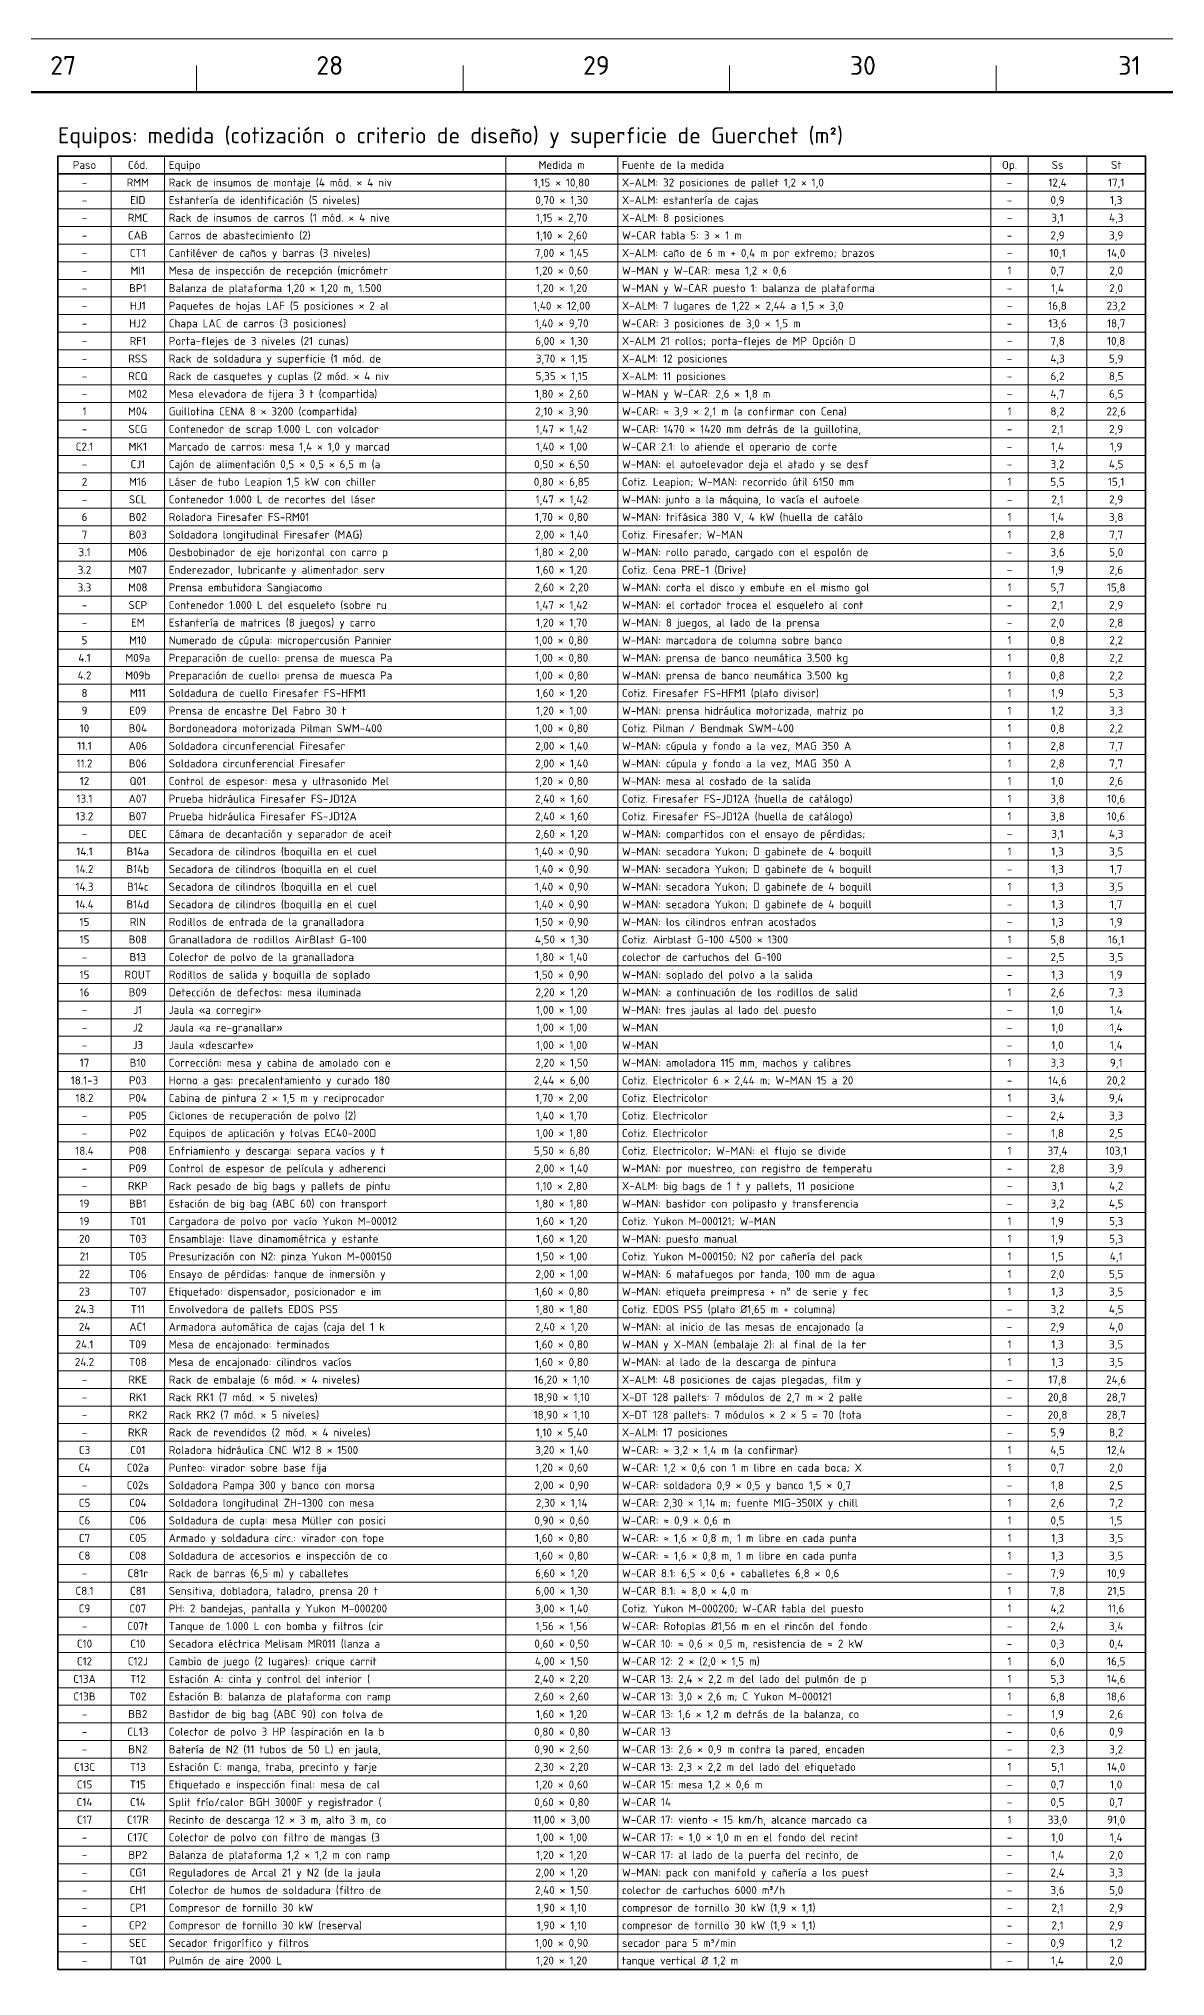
# Model space of a CAD drawing. Header units: millimetres. Extents: x 0 to 1682, y 0 to 1189.
# Drawn here: x 1311.4 to 1522.7, y 825.8 to 1189 of the extents above; entities that cross this region are included whole.
import ezdxf
from ezdxf.enums import TextEntityAlignment as Align

# ---------------------------------------------------------------- set-up
doc = ezdxf.new("R2010")
doc.units = ezdxf.units.MM
for name, color, linetype, lineweight in [('06-TEXTO', 7, 'CONTINUOUS', 25), ('07-RECUADRO', 7, 'CONTINUOUS', 70), ('08-FINA', 5, 'CONTINUOUS', 18), ('A-COTA', 7, 'CONTINUOUS', 18), ('A-TEXTO', 7, 'CONTINUOUS', 18)]:
    doc.layers.add(name, color=color, linetype=linetype, lineweight=lineweight)
doc.styles.add('ISO3098', font='isocpeur.ttf')

msp = doc.modelspace()

# ---------------------------------------------------------------- linework, layer by layer
at = {"layer": '07-RECUADRO'}
msp.add_lwpolyline([(25, 10), (1672, 10), (1672, 1179), (25, 1179)], close=True, dxfattribs=at)
at = {"layer": '08-FINA'}
for p, q in [((1341, 1179), (1341, 1184)), ((1391, 1179), (1391, 1184)), ((1441, 1179), (1441, 1184)), ((1491, 1179), (1491, 1184))]:
    msp.add_line(p, q, dxfattribs=at)
msp.add_lwpolyline([(0, 0), (1682, 0), (1682, 1189), (0, 1189)], close=True, dxfattribs=at)
at = {"layer": 'A-COTA', "lineweight": 13}
for p, q in [((1325, 1167), (1325, 827.1)), ((1335, 1167), (1335, 827.1)), ((1399, 1167), (1399, 827.1)), ((1420, 1167), (1420, 827.1)), ((1490, 1167), (1490, 827.1)), ((1497, 1167), (1497, 827.1)), ((1508, 1167), (1508, 827.1)), ((1315, 1160.4), (1519, 1160.4)), ((1315, 1157.1), (1519, 1157.1)), ((1315, 1153.8), (1519, 1153.8)), ((1315, 1150.5), (1519, 1150.5)), ((1315, 1147.2), (1519, 1147.2)), ((1315, 1143.9), (1519, 1143.9)), ((1315, 1140.6), (1519, 1140.6)), ((1315, 1137.3), (1519, 1137.3)), ((1315, 1134), (1519, 1134)), ((1315, 1130.7), (1519, 1130.7)), ((1315, 1127.4), (1519, 1127.4)), ((1315, 1124.1), (1519, 1124.1)), ((1315, 1120.8), (1519, 1120.8)), ((1315, 1117.5), (1519, 1117.5)), ((1315, 1114.2), (1519, 1114.2)), ((1315, 1110.9), (1519, 1110.9)), ((1315, 1107.6), (1519, 1107.6)), ((1315, 1104.3), (1519, 1104.3)), ((1315, 1101), (1519, 1101)), ((1315, 1097.7), (1519, 1097.7)), ((1315, 1094.4), (1519, 1094.4)), ((1315, 1091.1), (1519, 1091.1)), ((1315, 1087.8), (1519, 1087.8)), ((1315, 1084.5), (1519, 1084.5)), ((1315, 1081.2), (1519, 1081.2)), ((1315, 1077.9), (1519, 1077.9)), ((1315, 1074.6), (1519, 1074.6)), ((1315, 1071.3), (1519, 1071.3)), ((1315, 1068), (1519, 1068)), ((1315, 1064.7), (1519, 1064.7)), ((1315, 1061.4), (1519, 1061.4)), ((1315, 1058.1), (1519, 1058.1)), ((1315, 1054.8), (1519, 1054.8)), ((1315, 1051.5), (1519, 1051.5)), ((1315, 1048.2), (1519, 1048.2)), ((1315, 1044.9), (1519, 1044.9)), ((1315, 1041.6), (1519, 1041.6)), ((1315, 1038.3), (1519, 1038.3)), ((1315, 1035), (1519, 1035)), ((1315, 1031.7), (1519, 1031.7)), ((1315, 1028.4), (1519, 1028.4)), ((1315, 1025.1), (1519, 1025.1)), ((1315, 1021.8), (1519, 1021.8)), ((1315, 1018.5), (1519, 1018.5)), ((1315, 1015.2), (1519, 1015.2)), ((1315, 1011.9), (1519, 1011.9)), ((1315, 1008.6), (1519, 1008.6)), ((1315, 1005.3), (1519, 1005.3)), ((1315, 1002), (1519, 1002)), ((1315, 998.7), (1519, 998.7)), ((1315, 995.4), (1519, 995.4)), ((1315, 992.1), (1519, 992.1)), ((1315, 988.8), (1519, 988.8)), ((1315, 985.5), (1519, 985.5)), ((1315, 982.2), (1519, 982.2)), ((1315, 978.9), (1519, 978.9)), ((1315, 975.6), (1519, 975.6)), ((1315, 972.3), (1519, 972.3)), ((1315, 969), (1519, 969)), ((1315, 965.7), (1519, 965.7)), ((1315, 962.4), (1519, 962.4)), ((1315, 959.1), (1519, 959.1)), ((1315, 955.8), (1519, 955.8)), ((1315, 952.5), (1519, 952.5)), ((1315, 949.2), (1519, 949.2)), ((1315, 945.9), (1519, 945.9)), ((1315, 942.6), (1519, 942.6)), ((1315, 939.3), (1519, 939.3)), ((1315, 936), (1519, 936)), ((1315, 932.7), (1519, 932.7)), ((1315, 929.4), (1519, 929.4)), ((1315, 926.1), (1519, 926.1)), ((1315, 922.8), (1519, 922.8)), ((1315, 919.5), (1519, 919.5)), ((1315, 916.2), (1519, 916.2)), ((1315, 912.9), (1519, 912.9)), ((1315, 909.6), (1519, 909.6)), ((1315, 906.3), (1519, 906.3)), ((1315, 903), (1519, 903)), ((1315, 899.7), (1519, 899.7)), ((1315, 896.4), (1519, 896.4)), ((1315, 893.1), (1519, 893.1)), ((1315, 889.8), (1519, 889.8)), ((1315, 886.5), (1519, 886.5)), ((1315, 883.2), (1519, 883.2)), ((1315, 879.9), (1519, 879.9)), ((1315, 876.6), (1519, 876.6)), ((1315, 873.3), (1519, 873.3)), ((1315, 870), (1519, 870)), ((1315, 866.7), (1519, 866.7)), ((1315, 863.4), (1519, 863.4)), ((1315, 860.1), (1519, 860.1)), ((1315, 856.8), (1519, 856.8)), ((1315, 853.5), (1519, 853.5)), ((1315, 850.2), (1519, 850.2)), ((1315, 846.9), (1519, 846.9)), ((1315, 843.6), (1519, 843.6)), ((1315, 840.3), (1519, 840.3)), ((1315, 837), (1519, 837)), ((1315, 833.7), (1519, 833.7)), ((1315, 830.4), (1519, 830.4))]:
    msp.add_line(p, q, dxfattribs=at)
at = {"layer": 'A-COTA', "lineweight": 35}
msp.add_line((1315, 1163.7), (1519, 1163.7), dxfattribs=at)
msp.add_lwpolyline([(1315, 1167), (1519, 1167), (1519, 827.1), (1315, 827.1)], close=True, dxfattribs=at)

# ---------------------------------------------------------------- texts
at = {"layer": '06-TEXTO', "style": 'ISO3098'}
for s, p in [('27', (1316, 1184)), ('28', (1366, 1184)), ('29', (1416, 1184)), ('30', (1466, 1184)), ('31', (1516, 1184))]:
    msp.add_text(s, height=3.5, dxfattribs=at).set_placement(p, align=Align.MIDDLE_CENTER)
at = {"layer": 'A-TEXTO', "style": 'ISO3098'}
msp.add_text('Equipos: medida (cotización o criterio de diseño) y superficie de Guerchet (m²)', height=3, dxfattribs=at).set_placement((1315, 1168.5), align=Align.BOTTOM_LEFT)
for s, p in [('Paso', (1320, 1165.35)), ('Cód.', (1330, 1165.35)), ('Medida m', (1409.5, 1165.35)), ('Op.', (1493.5, 1165.35)), ('Ss', (1502.5, 1165.35)), ('St', (1513.5, 1165.35)), ('RMM', (1330, 1162.05)), ('1,15 × 10,80', (1409.5, 1162.05)), ('12,4', (1502.5, 1162.05)), ('17,1', (1513.5, 1162.05)), ('-', (1320, 1162.05)), ('-', (1320, 1158.75)), ('EID', (1330, 1158.75)), ('0,70 × 1,30', (1409.5, 1158.75)), ('-', (1493.5, 1162.05)), ('-', (1493.5, 1158.75)), ('0,9', (1502.5, 1158.75)), ('1,3', (1513.5, 1158.75)), ('-', (1320, 1155.45)), ('RMC', (1330, 1155.45)), ('1,15 × 2,70', (1409.5, 1155.45)), ('-', (1493.5, 1155.45)), ('3,1', (1502.5, 1155.45)), ('4,3', (1513.5, 1155.45)), ('-', (1320, 1152.15)), ('CAB', (1330, 1152.15)), ('1,10 × 2,60', (1409.5, 1152.15)), ('-', (1493.5, 1152.15)), ('2,9', (1502.5, 1152.15)), ('3,9', (1513.5, 1152.15)), ('-', (1320, 1148.85)), ('CT1', (1330, 1148.85)), ('7,00 × 1,45', (1409.5, 1148.85)), ('-', (1493.5, 1148.85)), ('10,1', (1502.5, 1148.85)), ('14,0', (1513.5, 1148.85)), ('-', (1320, 1145.55)), ('MI1', (1330, 1145.55)), ('1,20 × 0,60', (1409.5, 1145.55)), ('1', (1493.5, 1145.55)), ('0,7', (1502.5, 1145.55)), ('2,0', (1513.5, 1145.55)), ('-', (1320, 1142.25)), ('BP1', (1330, 1142.25)), ('1,20 × 1,20', (1409.5, 1142.25)), ('-', (1493.5, 1142.25)), ('1,4', (1502.5, 1142.25)), ('2,0', (1513.5, 1142.25)), ('-', (1320, 1138.95)), ('HJ1', (1330, 1138.95)), ('1,40 × 12,00', (1409.5, 1138.95)), ('-', (1493.5, 1138.95)), ('16,8', (1502.5, 1138.95)), ('23,2', (1513.5, 1138.95)), ('-', (1320, 1135.65)), ('HJ2', (1330, 1135.65)), ('1,40 × 9,70', (1409.5, 1135.65)), ('-', (1493.5, 1135.65)), ('13,6', (1502.5, 1135.65)), ('18,7', (1513.5, 1135.65)), ('-', (1320, 1132.35)), ('RSS', (1330, 1129.05)), ('RF1', (1330, 1132.35)), ('6,00 × 1,30', (1409.5, 1132.35)), ('3,70 × 1,15', (1409.5, 1129.05)), ('-', (1493.5, 1132.35)), ('7,8', (1502.5, 1132.35)), ('4,3', (1502.5, 1129.05)), ('10,8', (1513.5, 1132.35)), ('5,9', (1513.5, 1129.05)), ('-', (1320, 1129.05)), ('RCQ', (1330, 1125.75)), ('5,35 × 1,15', (1409.5, 1125.75)), ('-', (1493.5, 1129.05)), ('6,2', (1502.5, 1125.75)), ('8,5', (1513.5, 1125.75)), ('-', (1320, 1125.75)), ('-', (1320, 1122.45)), ('M02', (1330, 1122.45)), ('1,80 × 2,60', (1409.5, 1122.45)), ('-', (1493.5, 1125.75)), ('-', (1493.5, 1122.45)), ('4,7', (1502.5, 1122.45)), ('6,5', (1513.5, 1122.45)), ('1', (1320, 1119.15)), ('M04', (1330, 1119.15)), ('2,10 × 3,90', (1409.5, 1119.15)), ('1', (1493.5, 1119.15)), ('8,2', (1502.5, 1119.15)), ('22,6', (1513.5, 1119.15)), ('-', (1320, 1115.85)), ('SCG', (1330, 1115.85)), ('1,47 × 1,42', (1409.5, 1115.85)), ('-', (1493.5, 1115.85)), ('2,1', (1502.5, 1115.85)), ('2,9', (1513.5, 1115.85)), ('C2.1', (1320, 1112.55)), ('MK1', (1330, 1112.55)), ('1,40 × 1,00', (1409.5, 1112.55)), ('-', (1493.5, 1112.55)), ('1,4', (1502.5, 1112.55)), ('1,9', (1513.5, 1112.55)), ('-', (1320, 1109.25)), ('CJ1', (1330, 1109.25)), ('0,50 × 6,50', (1409.5, 1109.25)), ('-', (1493.5, 1109.25)), ('3,2', (1502.5, 1109.25)), ('4,5', (1513.5, 1109.25)), ('2', (1320, 1105.95)), ('M16', (1330, 1105.95)), ('0,80 × 6,85', (1409.5, 1105.95)), ('1', (1493.5, 1105.95)), ('5,5', (1502.5, 1105.95)), ('15,1', (1513.5, 1105.95)), ('-', (1320, 1102.65)), ('SCL', (1330, 1102.65)), ('1,47 × 1,42', (1409.5, 1102.65)), ('-', (1493.5, 1102.65)), ('2,1', (1502.5, 1102.65)), ('2,9', (1513.5, 1102.65)), ('6', (1320, 1099.35)), ('B02', (1330, 1099.35)), ('1,70 × 0,80', (1409.5, 1099.35)), ('1', (1493.5, 1099.35)), ('1,4', (1502.5, 1099.35)), ('3,8', (1513.5, 1099.35)), ('3.1', (1320, 1092.75)), ('7', (1320, 1096.05)), ('M06', (1330, 1092.75)), ('B03', (1330, 1096.05)), ('1,80 × 2,00', (1409.5, 1092.75)), ('2,00 × 1,40', (1409.5, 1096.05)), ('1', (1493.5, 1096.05)), ('2,8', (1502.5, 1096.05)), ('3,6', (1502.5, 1092.75)), ('7,7', (1513.5, 1096.05)), ('5,0', (1513.5, 1092.75)), ('3.2', (1320, 1089.45)), ('M07', (1330, 1089.45)), ('1,60 × 1,20', (1409.5, 1089.45)), ('-', (1493.5, 1092.75)), ('1,9', (1502.5, 1089.45)), ('2,6', (1513.5, 1089.45)), ('3.3', (1320, 1086.15)), ('M08', (1330, 1086.15)), ('2,60 × 2,20', (1409.5, 1086.15)), ('-', (1493.5, 1089.45)), ('1', (1493.5, 1086.15)), ('5,7', (1502.5, 1086.15)), ('15,8', (1513.5, 1086.15)), ('-', (1320, 1082.85)), ('SCP', (1330, 1082.85)), ('1,47 × 1,42', (1409.5, 1082.85)), ('-', (1493.5, 1082.85)), ('2,1', (1502.5, 1082.85)), ('2,9', (1513.5, 1082.85)), ('-', (1320, 1079.55)), ('EM', (1330, 1079.55)), ('1,20 × 1,70', (1409.5, 1079.55)), ('-', (1493.5, 1079.55)), ('2,0', (1502.5, 1079.55)), ('2,8', (1513.5, 1079.55)), ('5', (1320, 1076.25)), ('M10', (1330, 1076.25)), ('1,00 × 0,80', (1409.5, 1076.25)), ('1', (1493.5, 1076.25)), ('0,8', (1502.5, 1076.25)), ('2,2', (1513.5, 1076.25)), ('4.1', (1320, 1072.95)), ('M09a', (1330, 1072.95)), ('1,00 × 0,80', (1409.5, 1072.95)), ('1', (1493.5, 1072.95)), ('0,8', (1502.5, 1072.95)), ('2,2', (1513.5, 1072.95)), ('4.2', (1320, 1069.65)), ('M09b', (1330, 1069.65)), ('1,00 × 0,80', (1409.5, 1069.65)), ('1', (1493.5, 1069.65)), ('0,8', (1502.5, 1069.65)), ('2,2', (1513.5, 1069.65)), ('8', (1320, 1066.35)), ('M11', (1330, 1066.35)), ('1,60 × 1,20', (1409.5, 1066.35)), ('1', (1493.5, 1066.35)), ('1,9', (1502.5, 1066.35)), ('5,3', (1513.5, 1066.35)), ('9', (1320, 1063.05)), ('E09', (1330, 1063.05)), ('1,20 × 1,00', (1409.5, 1063.05)), ('1', (1493.5, 1063.05)), ('1,2', (1502.5, 1063.05)), ('3,3', (1513.5, 1063.05)), ('11.1', (1320, 1056.45)), ('10', (1320, 1059.75)), ('A06', (1330, 1056.45)), ('B04', (1330, 1059.75)), ('1,00 × 0,80', (1409.5, 1059.75)), ('2,00 × 1,40', (1409.5, 1056.45)), ('1', (1493.5, 1059.75)), ('1', (1493.5, 1056.45)), ('0,8', (1502.5, 1059.75)), ('2,8', (1502.5, 1056.45)), ('7,7', (1513.5, 1056.45)), ('2,2', (1513.5, 1059.75)), ('11.2', (1320, 1053.15)), ('B06', (1330, 1053.15)), ('2,00 × 1,40', (1409.5, 1053.15)), ('1', (1493.5, 1053.15)), ('2,8', (1502.5, 1053.15)), ('7,7', (1513.5, 1053.15)), ('12', (1320, 1049.85)), ('Q01', (1330, 1049.85)), ('1,20 × 0,80', (1409.5, 1049.85)), ('1', (1493.5, 1049.85)), ('1,0', (1502.5, 1049.85)), ('2,6', (1513.5, 1049.85)), ('13.1', (1320, 1046.55)), ('A07', (1330, 1046.55)), ('2,40 × 1,60', (1409.5, 1046.55)), ('1', (1493.5, 1046.55)), ('3,8', (1502.5, 1046.55)), ('10,6', (1513.5, 1046.55)), ('13.2', (1320, 1043.25)), ('B07', (1330, 1043.25)), ('2,40 × 1,60', (1409.5, 1043.25)), ('1', (1493.5, 1043.25)), ('3,8', (1502.5, 1043.25)), ('10,6', (1513.5, 1043.25)), ('-', (1320, 1039.95)), ('DEC', (1330, 1039.95)), ('2,60 × 1,20', (1409.5, 1039.95)), ('-', (1493.5, 1039.95)), ('3,1', (1502.5, 1039.95)), ('4,3', (1513.5, 1039.95)), ('14.1', (1320, 1036.65)), ('B14a', (1330, 1036.65)), ('1,40 × 0,90', (1409.5, 1036.65)), ('1', (1493.5, 1036.65)), ('1,3', (1502.5, 1036.65)), ('3,5', (1513.5, 1036.65)), ('14.2', (1320, 1033.35)), ('B14b', (1330, 1033.35)), ('1,40 × 0,90', (1409.5, 1033.35)), ('-', (1493.5, 1033.35)), ('1,3', (1502.5, 1033.35)), ('1,7', (1513.5, 1033.35)), ('14.3', (1320, 1030.05)), ('B14c', (1330, 1030.05)), ('1,40 × 0,90', (1409.5, 1030.05)), ('1', (1493.5, 1030.05)), ('1,3', (1502.5, 1030.05)), ('3,5', (1513.5, 1030.05)), ('14.4', (1320, 1026.75)), ('B14d', (1330, 1026.75)), ('1,40 × 0,90', (1409.5, 1026.75)), ('-', (1493.5, 1026.75)), ('1,3', (1502.5, 1026.75)), ('1,7', (1513.5, 1026.75)), ('15', (1320, 1023.45)), ('15', (1320, 1020.15)), ('B08', (1330, 1020.15)), ('RIN', (1330, 1023.45)), ('1,50 × 0,90', (1409.5, 1023.45)), ('4,50 × 1,30', (1409.5, 1020.15)), ('-', (1493.5, 1023.45)), ('1', (1493.5, 1020.15)), ('5,8', (1502.5, 1020.15)), ('1,3', (1502.5, 1023.45)), ('16,1', (1513.5, 1020.15)), ('1,9', (1513.5, 1023.45)), ('B13', (1330, 1016.85)), ('1,80 × 1,40', (1409.5, 1016.85)), ('2,5', (1502.5, 1016.85)), ('3,5', (1513.5, 1016.85)), ('15', (1320, 1013.55)), ('-', (1320, 1016.85)), ('ROUT', (1330, 1013.55)), ('1,50 × 0,90', (1409.5, 1013.55)), ('-', (1493.5, 1016.85)), ('-', (1493.5, 1013.55)), ('1,3', (1502.5, 1013.55)), ('1,9', (1513.5, 1013.55)), ('16', (1320, 1010.25)), ('B09', (1330, 1010.25)), ('2,20 × 1,20', (1409.5, 1010.25)), ('1', (1493.5, 1010.25)), ('2,6', (1502.5, 1010.25)), ('7,3', (1513.5, 1010.25)), ('-', (1320, 1006.95)), ('J1', (1330, 1006.95)), ('1,00 × 1,00', (1409.5, 1006.95)), ('-', (1493.5, 1006.95)), ('1,0', (1502.5, 1006.95)), ('1,4', (1513.5, 1006.95)), ('-', (1320, 1003.65)), ('J2', (1330, 1003.65)), ('1,00 × 1,00', (1409.5, 1003.65)), ('-', (1493.5, 1003.65)), ('1,0', (1502.5, 1003.65)), ('1,4', (1513.5, 1003.65)), ('-', (1320, 1000.35)), ('J3', (1330, 1000.35)), ('1,00 × 1,00', (1409.5, 1000.35)), ('-', (1493.5, 1000.35)), ('1,0', (1502.5, 1000.35)), ('1,4', (1513.5, 1000.35)), ('17', (1320, 997.05)), ('B10', (1330, 997.05)), ('2,20 × 1,50', (1409.5, 997.05)), ('1', (1493.5, 997.05)), ('3,3', (1502.5, 997.05)), ('9,1', (1513.5, 997.05)), ('18.1-3', (1320, 993.75)), ('P03', (1330, 993.75)), ('2,44 × 6,00', (1409.5, 993.75)), ('-', (1493.5, 993.75)), ('14,6', (1502.5, 993.75)), ('20,2', (1513.5, 993.75)), ('18.2', (1320, 990.45)), ('P04', (1330, 990.45)), ('P05', (1330, 987.15)), ('1,70 × 2,00', (1409.5, 990.45)), ('1,40 × 1,70', (1409.5, 987.15)), ('1', (1493.5, 990.45)), ('3,4', (1502.5, 990.45)), ('2,4', (1502.5, 987.15)), ('9,4', (1513.5, 990.45)), ('3,3', (1513.5, 987.15)), ('-', (1320, 987.15)), ('P02', (1330, 983.85)), ('1,00 × 1,80', (1409.5, 983.85)), ('-', (1493.5, 987.15)), ('1,8', (1502.5, 983.85)), ('2,5', (1513.5, 983.85)), ('18.4', (1320, 980.55)), ('-', (1320, 983.85)), ('P08', (1330, 980.55)), ('5,50 × 6,80', (1409.5, 980.55)), ('-', (1493.5, 983.85)), ('1', (1493.5, 980.55)), ('37,4', (1502.5, 980.55)), ('103,1', (1513.5, 980.55)), ('-', (1320, 977.25)), ('P09', (1330, 977.25)), ('2,00 × 1,40', (1409.5, 977.25)), ('-', (1493.5, 977.25)), ('2,8', (1502.5, 977.25)), ('3,9', (1513.5, 977.25)), ('-', (1320, 973.95)), ('RKP', (1330, 973.95)), ('1,10 × 2,80', (1409.5, 973.95)), ('-', (1493.5, 973.95)), ('3,1', (1502.5, 973.95)), ('4,2', (1513.5, 973.95)), ('19', (1320, 970.65)), ('BB1', (1330, 970.65)), ('1,80 × 1,80', (1409.5, 970.65)), ('-', (1493.5, 970.65)), ('3,2', (1502.5, 970.65)), ('4,5', (1513.5, 970.65)), ('19', (1320, 967.35)), ('T01', (1330, 967.35)), ('1,60 × 1,20', (1409.5, 967.35)), ('1', (1493.5, 967.35)), ('1,9', (1502.5, 967.35)), ('5,3', (1513.5, 967.35)), ('20', (1320, 964.05)), ('T03', (1330, 964.05)), ('1,60 × 1,20', (1409.5, 964.05)), ('1', (1493.5, 964.05)), ('1,9', (1502.5, 964.05)), ('5,3', (1513.5, 964.05)), ('21', (1320, 960.75)), ('T05', (1330, 960.75)), ('1,50 × 1,00', (1409.5, 960.75)), ('1', (1493.5, 960.75)), ('1,5', (1502.5, 960.75)), ('4,1', (1513.5, 960.75)), ('22', (1320, 957.45)), ('T06', (1330, 957.45)), ('2,00 × 1,00', (1409.5, 957.45)), ('1', (1493.5, 957.45)), ('2,0', (1502.5, 957.45)), ('5,5', (1513.5, 957.45)), ('24.3', (1320, 950.85)), ('23', (1320, 954.15)), ('T07', (1330, 954.15)), ('T11', (1330, 950.85)), ('1,60 × 0,80', (1409.5, 954.15)), ('1,80 × 1,80', (1409.5, 950.85)), ('1', (1493.5, 954.15)), ('3,2', (1502.5, 950.85)), ('1,3', (1502.5, 954.15)), ('4,5', (1513.5, 950.85)), ('3,5', (1513.5, 954.15)), ('24', (1320, 947.55)), ('AC1', (1330, 947.55)), ('2,40 × 1,20', (1409.5, 947.55)), ('-', (1493.5, 950.85)), ('2,9', (1502.5, 947.55)), ('4,0', (1513.5, 947.55)), ('24.1', (1320, 944.25)), ('T09', (1330, 944.25)), ('1,60 × 0,80', (1409.5, 944.25)), ('-', (1493.5, 947.55)), ('1', (1493.5, 944.25)), ('1,3', (1502.5, 944.25)), ('3,5', (1513.5, 944.25)), ('24.2', (1320, 940.95)), ('T08', (1330, 940.95)), ('1,60 × 0,80', (1409.5, 940.95)), ('1', (1493.5, 940.95)), ('1,3', (1502.5, 940.95)), ('3,5', (1513.5, 940.95)), ('-', (1320, 937.65)), ('RKE', (1330, 937.65)), ('16,20 × 1,10', (1409.5, 937.65)), ('-', (1493.5, 937.65)), ('17,8', (1502.5, 937.65)), ('24,6', (1513.5, 937.65)), ('-', (1320, 934.35)), ('RK1', (1330, 934.35)), ('18,90 × 1,10', (1409.5, 934.35)), ('-', (1493.5, 934.35)), ('20,8', (1502.5, 934.35)), ('28,7', (1513.5, 934.35)), ('-', (1320, 931.05)), ('RK2', (1330, 931.05)), ('18,90 × 1,10', (1409.5, 931.05)), ('-', (1493.5, 931.05)), ('20,8', (1502.5, 931.05)), ('28,7', (1513.5, 931.05)), ('-', (1320, 927.75)), ('RKR', (1330, 927.75)), ('1,10 × 5,40', (1409.5, 927.75)), ('-', (1493.5, 927.75)), ('5,9', (1502.5, 927.75)), ('8,2', (1513.5, 927.75)), ('C3', (1320, 924.45)), ('C01', (1330, 924.45)), ('3,20 × 1,40', (1409.5, 924.45)), ('1', (1493.5, 924.45)), ('4,5', (1502.5, 924.45)), ('12,4', (1513.5, 924.45)), ('C4', (1320, 921.15)), ('C02a', (1330, 921.15)), ('1,20 × 0,60', (1409.5, 921.15)), ('1', (1493.5, 921.15)), ('0,7', (1502.5, 921.15)), ('2,0', (1513.5, 921.15)), ('C5', (1320, 914.55)), ('-', (1320, 917.85)), ('C02s', (1330, 917.85)), ('C04', (1330, 914.55)), ('2,00 × 0,90', (1409.5, 917.85)), ('2,30 × 1,14', (1409.5, 914.55)), ('-', (1493.5, 917.85)), ('1', (1493.5, 914.55)), ('2,6', (1502.5, 914.55)), ('1,8', (1502.5, 917.85)), ('2,5', (1513.5, 917.85)), ('7,2', (1513.5, 914.55)), ('C6', (1320, 911.25)), ('C06', (1330, 911.25)), ('0,90 × 0,60', (1409.5, 911.25)), ('1', (1493.5, 911.25)), ('0,5', (1502.5, 911.25)), ('1,5', (1513.5, 911.25)), ('C7', (1320, 907.95)), ('C05', (1330, 907.95)), ('1,60 × 0,80', (1409.5, 907.95)), ('1', (1493.5, 907.95)), ('1,3', (1502.5, 907.95)), ('3,5', (1513.5, 907.95)), ('C8', (1320, 904.65)), ('C08', (1330, 904.65)), ('1,60 × 0,80', (1409.5, 904.65)), ('1', (1493.5, 904.65)), ('1,3', (1502.5, 904.65)), ('3,5', (1513.5, 904.65)), ('-', (1320, 901.35)), ('C81r', (1330, 901.35)), ('6,60 × 1,20', (1409.5, 901.35)), ('-', (1493.5, 901.35)), ('7,9', (1502.5, 901.35)), ('10,9', (1513.5, 901.35)), ('C8.1', (1320, 898.05)), ('C81', (1330, 898.05)), ('6,00 × 1,30', (1409.5, 898.05)), ('1', (1493.5, 898.05)), ('7,8', (1502.5, 898.05)), ('21,5', (1513.5, 898.05)), ('C9', (1320, 894.75)), ('C07', (1330, 894.75)), ('3,00 × 1,40', (1409.5, 894.75)), ('1', (1493.5, 894.75)), ('4,2', (1502.5, 894.75)), ('11,6', (1513.5, 894.75)), ('-', (1320, 891.45)), ('C07t', (1330, 891.45)), ('1,56 × 1,56', (1409.5, 891.45)), ('-', (1493.5, 891.45)), ('2,4', (1502.5, 891.45)), ('3,4', (1513.5, 891.45)), ('C10', (1320, 888.15)), ('C10', (1330, 888.15)), ('0,60 × 0,50', (1409.5, 888.15)), ('-', (1493.5, 888.15)), ('0,3', (1502.5, 888.15)), ('0,4', (1513.5, 888.15)), ('C12', (1320, 884.85)), ('C12J', (1330, 884.85)), ('4,00 × 1,50', (1409.5, 884.85)), ('1', (1493.5, 884.85)), ('6,0', (1502.5, 884.85)), ('16,5', (1513.5, 884.85)), ('C13A', (1320, 881.55)), ('C13B', (1320, 878.25)), ('T02', (1330, 878.25)), ('T12', (1330, 881.55)), ('2,60 × 2,60', (1409.5, 878.25)), ('2,40 × 2,20', (1409.5, 881.55)), ('1', (1493.5, 881.55)), ('1', (1493.5, 878.25)), ('6,8', (1502.5, 878.25)), ('5,3', (1502.5, 881.55)), ('18,6', (1513.5, 878.25)), ('14,6', (1513.5, 881.55)), ('BB2', (1330, 874.95)), ('1,60 × 1,20', (1409.5, 874.95)), ('1,9', (1502.5, 874.95)), ('2,6', (1513.5, 874.95)), ('-', (1320, 874.95)), ('CL13', (1330, 871.65)), ('0,80 × 0,80', (1409.5, 871.65)), ('-', (1493.5, 874.95)), ('0,6', (1502.5, 871.65)), ('0,9', (1513.5, 871.65)), ('-', (1320, 871.65)), ('-', (1320, 868.35)), ('BN2', (1330, 868.35)), ('0,90 × 2,60', (1409.5, 868.35)), ('-', (1493.5, 871.65)), ('-', (1493.5, 868.35)), ('2,3', (1502.5, 868.35)), ('3,2', (1513.5, 868.35)), ('C13C', (1320, 865.05)), ('T13', (1330, 865.05)), ('2,30 × 2,20', (1409.5, 865.05)), ('1', (1493.5, 865.05)), ('5,1', (1502.5, 865.05)), ('14,0', (1513.5, 865.05)), ('C15', (1320, 861.75)), ('T15', (1330, 861.75)), ('1,20 × 0,60', (1409.5, 861.75)), ('-', (1493.5, 861.75)), ('0,7', (1502.5, 861.75)), ('1,0', (1513.5, 861.75)), ('C14', (1320, 858.45)), ('C14', (1330, 858.45)), ('0,60 × 0,80', (1409.5, 858.45)), ('-', (1493.5, 858.45)), ('0,5', (1502.5, 858.45)), ('0,7', (1513.5, 858.45)), ('C17', (1320, 855.15)), ('C17R', (1330, 855.15)), ('11,00 × 3,00', (1409.5, 855.15)), ('1', (1493.5, 855.15)), ('33,0', (1502.5, 855.15)), ('91,0', (1513.5, 855.15)), ('-', (1320, 851.85)), ('C17C', (1330, 851.85)), ('1,00 × 1,00', (1409.5, 851.85)), ('-', (1493.5, 851.85)), ('1,0', (1502.5, 851.85)), ('1,4', (1513.5, 851.85)), ('-', (1320, 848.55)), ('BP2', (1330, 848.55)), ('1,20 × 1,20', (1409.5, 848.55)), ('-', (1493.5, 848.55)), ('1,4', (1502.5, 848.55)), ('2,0', (1513.5, 848.55)), ('-', (1320, 845.25)), ('CH1', (1330, 841.95)), ('CG1', (1330, 845.25)), ('2,40 × 1,50', (1409.5, 841.95)), ('2,00 × 1,20', (1409.5, 845.25)), ('-', (1493.5, 845.25)), ('2,4', (1502.5, 845.25)), ('3,6', (1502.5, 841.95)), ('3,3', (1513.5, 845.25)), ('5,0', (1513.5, 841.95)), ('-', (1320, 841.95)), ('CP1', (1330, 838.65)), ('1,90 × 1,10', (1409.5, 838.65)), ('-', (1493.5, 841.95)), ('2,1', (1502.5, 838.65)), ('2,9', (1513.5, 838.65)), ('-', (1320, 838.65)), ('CP2', (1330, 835.35)), ('1,90 × 1,10', (1409.5, 835.35)), ('-', (1493.5, 838.65)), ('2,1', (1502.5, 835.35)), ('2,9', (1513.5, 835.35)), ('-', (1320, 835.35)), ('-', (1320, 832.05)), ('SEC', (1330, 832.05)), ('1,00 × 0,90', (1409.5, 832.05)), ('-', (1493.5, 835.35)), ('-', (1493.5, 832.05)), ('0,9', (1502.5, 832.05)), ('1,2', (1513.5, 832.05)), ('-', (1320, 828.75)), ('TQ1', (1330, 828.75)), ('1,20 × 1,20', (1409.5, 828.75)), ('-', (1493.5, 828.75)), ('1,4', (1502.5, 828.75)), ('2,0', (1513.5, 828.75))]:
    msp.add_text(s, height=1.5, dxfattribs=at).set_placement(p, align=Align.MIDDLE_CENTER)
for s, p in [('Equipo', (1335.8, 1165.35)), ('Fuente de la medida', (1420.8, 1165.35)), ('Rack de insumos de montaje (4 mód. × 4 niv', (1335.8, 1162.05)), ('X-ALM: 32 posiciones de pallet 1,2 × 1,0', (1420.8, 1162.05)), ('Estantería de identificación (5 niveles)', (1335.8, 1158.75)), ('X-ALM: estantería de cajas', (1420.8, 1158.75)), ('Rack de insumos de carros (1 mód. × 4 nive', (1335.8, 1155.45)), ('X-ALM: 8 posiciones', (1420.8, 1155.45)), ('Carros de abastecimiento (2)', (1335.8, 1152.15)), ('W-CAR tabla 5: 3 × 1 m', (1420.8, 1152.15)), ('Cantiléver de caños y barras (3 niveles)', (1335.8, 1148.85)), ('X-ALM: caño de 6 m + 0,4 m por extremo; brazos', (1420.8, 1148.85)), ('Mesa de inspección de recepción (micrómetr', (1335.8, 1145.55)), ('W-MAN y W-CAR: mesa 1,2 × 0,6', (1420.8, 1145.55)), ('Balanza de plataforma 1,20 × 1,20 m, 1.500', (1335.8, 1142.25)), ('W-MAN y W-CAR puesto 1: balanza de plataforma ', (1420.8, 1142.25)), ('Paquetes de hojas LAF (5 posiciones × 2 al', (1335.8, 1138.95)), ('X-ALM: 7 lugares de 1,22 × 2,44 a 1,5 × 3,0', (1420.8, 1138.95)), ('Chapa LAC de carros (3 posiciones)', (1335.8, 1135.65)), ('Porta-flejes de 3 niveles (21 cunas)', (1335.8, 1132.35)), ('W-CAR: 3 posiciones de 3,0 × 1,5 m', (1420.8, 1135.65)), ('Rack de soldadura y superficie (1 mód. de ', (1335.8, 1129.05)), ('X-ALM 21 rollos; porta-flejes de MP Opción D', (1420.8, 1132.35)), ('X-ALM: 12 posiciones', (1420.8, 1129.05)), ('Rack de casquetes y cuplas (2 mód. × 4 niv', (1335.8, 1125.75)), ('X-ALM: 11 posiciones', (1420.8, 1125.75)), ('Mesa elevadora de tijera 3 t (compartida)', (1335.8, 1122.45)), ('W-MAN y W-CAR: 2,6 × 1,8 m', (1420.8, 1122.45)), ('Guillotina CENA 8 × 3200 (compartida)', (1335.8, 1119.15)), ('W-CAR: ≈ 3,9 × 2,1 m (a confirmar con Cena)', (1420.8, 1119.15)), ('Contenedor de scrap 1.000 L con volcador', (1335.8, 1115.85)), ('W-CAR: 1470 × 1420 mm detrás de la guillotina,', (1420.8, 1115.85)), ('Marcado de carros: mesa 1,4 × 1,0 y marcad', (1335.8, 1112.55)), ('W-CAR 2.1: lo atiende el operario de corte', (1420.8, 1112.55)), ('Cajón de alimentación 0,5 × 0,5 × 6,5 m (a', (1335.8, 1109.25)), ('W-MAN: el autoelevador deja el atado y se desf', (1420.8, 1109.25)), ('Láser de tubo Leapion 1,5 kW con chiller', (1335.8, 1105.95)), ('Cotiz. Leapion; W-MAN: recorrido útil 6150 mm', (1420.8, 1105.95)), ('Contenedor 1.000 L de recortes del láser', (1335.8, 1102.65)), ('W-MAN: junto a la máquina, lo vacía el autoele', (1420.8, 1102.65)), ('Soldadora longitudinal Firesafer (MAG)', (1335.8, 1096.05)), ('Roladora Firesafer FS-RM01', (1335.8, 1099.35)), ('W-MAN: trifásica 380 V, 4 kW (huella de catálo', (1420.8, 1099.35)), ('Desbobinador de eje horizontal con carro p', (1335.8, 1092.75)), ('W-MAN: rollo parado, cargado con el espolón de', (1420.8, 1092.75)), ('Cotiz. Firesafer; W-MAN', (1420.8, 1096.05)), ('Enderezador, lubricante y alimentador serv', (1335.8, 1089.45)), ('Cotiz. Cena PRE-1 (Drive)', (1420.8, 1089.45)), ('Prensa embutidora Sangiacomo', (1335.8, 1086.15)), ('W-MAN: corta el disco y embute en el mismo gol', (1420.8, 1086.15)), ('Contenedor 1.000 L del esqueleto (sobre ru', (1335.8, 1082.85)), ('W-MAN: el cortador trocea el esqueleto al cont', (1420.8, 1082.85)), ('Estantería de matrices (8 juegos) y carro ', (1335.8, 1079.55)), ('W-MAN: 8 juegos, al lado de la prensa', (1420.8, 1079.55)), ('Numerado de cúpula: micropercusión Pannier', (1335.8, 1076.25)), ('W-MAN: marcadora de columna sobre banco', (1420.8, 1076.25)), ('Preparación de cuello: prensa de muesca Pa', (1335.8, 1072.95)), ('W-MAN: prensa de banco neumática 3.500 kg', (1420.8, 1072.95)), ('Preparación de cuello: prensa de muesca Pa', (1335.8, 1069.65)), ('W-MAN: prensa de banco neumática 3.500 kg', (1420.8, 1069.65)), ('Soldadura de cuello Firesafer FS-HFM1', (1335.8, 1066.35)), ('Cotiz. Firesafer FS-HFM1 (plato divisor)', (1420.8, 1066.35)), ('Prensa de encastre Del Fabro 30 t', (1335.8, 1063.05)), ('W-MAN: prensa hidráulica motorizada, matriz po', (1420.8, 1063.05)), ('Soldadora circunferencial Firesafer', (1335.8, 1056.45)), ('Bordoneadora motorizada Pilman SWM-400', (1335.8, 1059.75)), ('W-MAN: cúpula y fondo a la vez, MAG 350 A', (1420.8, 1056.45)), ('Cotiz. Pilman / Bendmak SWM-400', (1420.8, 1059.75)), ('Soldadora circunferencial Firesafer', (1335.8, 1053.15)), ('W-MAN: cúpula y fondo a la vez, MAG 350 A', (1420.8, 1053.15)), ('Control de espesor: mesa y ultrasonido Mel', (1335.8, 1049.85)), ('W-MAN: mesa al costado de la salida', (1420.8, 1049.85)), ('Prueba hidráulica Firesafer FS-JD12A', (1335.8, 1046.55)), ('Cotiz. Firesafer FS-JD12A (huella de catálogo)', (1420.8, 1046.55)), ('Prueba hidráulica Firesafer FS-JD12A', (1335.8, 1043.25)), ('Cotiz. Firesafer FS-JD12A (huella de catálogo)', (1420.8, 1043.25)), ('Cámara de decantación y separador de aceit', (1335.8, 1039.95)), ('W-MAN: compartidos con el ensayo de pérdidas; ', (1420.8, 1039.95)), ('Secadora de cilindros (boquilla en el cuel', (1335.8, 1036.65)), ('W-MAN: secadora Yukon; D gabinete de 4 boquill', (1420.8, 1036.65)), ('Secadora de cilindros (boquilla en el cuel', (1335.8, 1033.35)), ('W-MAN: secadora Yukon; D gabinete de 4 boquill', (1420.8, 1033.35)), ('Secadora de cilindros (boquilla en el cuel', (1335.8, 1030.05)), ('W-MAN: secadora Yukon; D gabinete de 4 boquill', (1420.8, 1030.05)), ('Secadora de cilindros (boquilla en el cuel', (1335.8, 1026.75)), ('W-MAN: secadora Yukon; D gabinete de 4 boquill', (1420.8, 1026.75)), ('Rodillos de entrada de la granalladora', (1335.8, 1023.45)), ('Granalladora de rodillos AirBlast G-100', (1335.8, 1020.15)), ('W-MAN: los cilindros entran acostados', (1420.8, 1023.45)), ('Cotiz. Airblast G-100 4500 × 1300', (1420.8, 1020.15)), ('Colector de polvo de la granalladora', (1335.8, 1016.85)), ('colector de cartuchos del G-100', (1420.8, 1016.85)), ('Rodillos de salida y boquilla de soplado', (1335.8, 1013.55)), ('W-MAN: soplado del polvo a la salida', (1420.8, 1013.55)), ('Detección de defectos: mesa iluminada', (1335.8, 1010.25)), ('W-MAN: a continuación de los rodillos de salid', (1420.8, 1010.25)), ('Jaula «a corregir»', (1335.8, 1006.95)), ('W-MAN: tres jaulas al lado del puesto', (1420.8, 1006.95)), ('Jaula «a re-granallar»', (1335.8, 1003.65)), ('W-MAN', (1420.8, 1003.65)), ('Jaula «descarte»', (1335.8, 1000.35)), ('W-MAN', (1420.8, 1000.35)), ('Corrección: mesa y cabina de amolado con e', (1335.8, 997.05)), ('W-MAN: amoladora 115 mm, machos y calibres', (1420.8, 997.05)), ('Horno a gas: precalentamiento y curado 180', (1335.8, 993.75)), ('Cotiz. Electricolor 6 × 2,44 m; W-MAN 15 a 20 ', (1420.8, 993.75)), ('Cabina de pintura 2 × 1,5 m y reciprocador', (1335.8, 990.45)), ('Ciclones de recuperación de polvo (2)', (1335.8, 987.15)), ('Cotiz. Electricolor', (1420.8, 990.45)), ('Cotiz. Electricolor', (1420.8, 987.15)), ('Equipos de aplicación y tolvas EC40-200D', (1335.8, 983.85)), ('Cotiz. Electricolor', (1420.8, 983.85)), ('Enfriamiento y descarga: separa vacíos y t', (1335.8, 980.55)), ('Cotiz. Electricolor; W-MAN: el flujo se divide', (1420.8, 980.55)), ('Control de espesor de película y adherenci', (1335.8, 977.25)), ('W-MAN: por muestreo, con registro de temperatu', (1420.8, 977.25)), ('Rack pesado de big bags y pallets de pintu', (1335.8, 973.95)), ('X-ALM: big bags de 1 t y pallets, 11 posicione', (1420.8, 973.95)), ('Estación de big bag (ABC 60) con transport', (1335.8, 970.65)), ('W-MAN: bastidor con polipasto y transferencia ', (1420.8, 970.65)), ('Cargadora de polvo por vacío Yukon M-00012', (1335.8, 967.35)), ('Cotiz. Yukon M-000121; W-MAN', (1420.8, 967.35)), ('Ensamblaje: llave dinamométrica y estante ', (1335.8, 964.05)), ('W-MAN: puesto manual', (1420.8, 964.05)), ('Presurización con N2: pinza Yukon M-000150', (1335.8, 960.75)), ('Cotiz. Yukon M-000150; N2 por cañería del pack', (1420.8, 960.75)), ('Ensayo de pérdidas: tanque de inmersión y ', (1335.8, 957.45)), ('W-MAN: 6 matafuegos por tanda, 100 mm de agua', (1420.8, 957.45)), ('Etiquetado: dispensador, posicionador e im', (1335.8, 954.15)), ('Envolvedora de pallets EDOS PS5', (1335.8, 950.85)), ('W-MAN: etiqueta preimpresa + n° de serie y fec', (1420.8, 954.15)), ('Cotiz. EDOS PS5 (plato Ø1,65 m + columna)', (1420.8, 950.85)), ('Armadora automática de cajas (caja del 1 k', (1335.8, 947.55)), ('W-MAN: al inicio de las mesas de encajonado (a', (1420.8, 947.55)), ('Mesa de encajonado: terminados', (1335.8, 944.25)), ('W-MAN y X-MAN (embalaje 2): al final de la ter', (1420.8, 944.25)), ('Mesa de encajonado: cilindros vacíos', (1335.8, 940.95)), ('W-MAN: al lado de la descarga de pintura', (1420.8, 940.95)), ('Rack de embalaje (6 mód. × 4 niveles)', (1335.8, 937.65)), ('X-ALM: 48 posiciones de cajas plegadas, film y', (1420.8, 937.65)), ('Rack RK1 (7 mód. × 5 niveles)', (1335.8, 934.35)), ('X-DT 128 pallets: 7 módulos de 2,7 m × 2 palle', (1420.8, 934.35)), ('Rack RK2 (7 mód. × 5 niveles)', (1335.8, 931.05)), ('X-DT 128 pallets: 7 módulos × 2 × 5 = 70 (tota', (1420.8, 931.05)), ('Rack de revendidos (2 mód. × 4 niveles)', (1335.8, 927.75)), ('X-ALM: 17 posiciones', (1420.8, 927.75)), ('Roladora hidráulica CNC W12 8 × 1500', (1335.8, 924.45)), ('W-CAR: ≈ 3,2 × 1,4 m (a confirmar)', (1420.8, 924.45)), ('Punteo: virador sobre base fija', (1335.8, 921.15)), ('W-CAR: 1,2 × 0,6 con 1 m libre en cada boca; X', (1420.8, 921.15)), ('Soldadora Pampa 300 y banco con morsa', (1335.8, 917.85)), ('Soldadora longitudinal ZH-1300 con mesa', (1335.8, 914.55)), ('W-CAR: soldadora 0,9 × 0,5 y banco 1,5 × 0,7', (1420.8, 917.85)), ('W-CAR: 2,30 × 1,14 m; fuente MIG-350IX y chill', (1420.8, 914.55)), ('Soldadura de cupla: mesa Müller con posici', (1335.8, 911.25)), ('W-CAR: ≈ 0,9 × 0,6 m', (1420.8, 911.25)), ('Armado y soldadura circ.: virador con tope', (1335.8, 907.95)), ('W-CAR: ≈ 1,6 × 0,8 m, 1 m libre en cada punta', (1420.8, 907.95)), ('Soldadura de accesorios e inspección de co', (1335.8, 904.65)), ('W-CAR: ≈ 1,6 × 0,8 m, 1 m libre en cada punta', (1420.8, 904.65)), ('Rack de barras (6,5 m) y caballetes', (1335.8, 901.35)), ('W-CAR 8.1: 6,5 × 0,6 + caballetes 6,8 × 0,6', (1420.8, 901.35)), ('Sensitiva, dobladora, taladro, prensa 20 t', (1335.8, 898.05)), ('W-CAR 8.1: ≈ 8,0 × 4,0 m', (1420.8, 898.05)), ('PH: 2 bandejas, pantalla y Yukon M-000200', (1335.8, 894.75)), ('Cotiz. Yukon M-000200; W-CAR tabla del puesto ', (1420.8, 894.75)), ('Tanque de 1.000 L con bomba y filtros (cir', (1335.8, 891.45)), ('W-CAR: Rotoplas Ø1,56 m en el rincón del fondo', (1420.8, 891.45)), ('Secadora eléctrica Melisam MR011 (lanza a ', (1335.8, 888.15)), ('W-CAR 10: ≈ 0,6 × 0,5 m, resistencia de ≈ 2 kW', (1420.8, 888.15)), ('Cambio de juego (2 lugares): crique carrit', (1335.8, 884.85)), ('W-CAR 12: 2 × (2,0 × 1,5 m)', (1420.8, 884.85)), ('Estación A: cinta y control del interior (', (1335.8, 881.55)), ('Estación B: balanza de plataforma con ramp', (1335.8, 878.25)), ('W-CAR 13: 2,4 × 2,2 m del lado del pulmón de p', (1420.8, 881.55)), ('W-CAR 13: 3,0 × 2,6 m; C Yukon M-000121', (1420.8, 878.25)), ('Bastidor de big bag (ABC 90) con tolva de ', (1335.8, 874.95)), ('W-CAR 13: 1,6 × 1,2 m detrás de la balanza, co', (1420.8, 874.95)), ('Colector de polvo 3 HP (aspiración en la b', (1335.8, 871.65)), ('W-CAR 13', (1420.8, 871.65)), ('Batería de N2 (11 tubos de 50 L) en jaula,', (1335.8, 868.35)), ('W-CAR 13: 2,6 × 0,9 m contra la pared, encaden', (1420.8, 868.35)), ('Estación C: manga, traba, precinto y tarje', (1335.8, 865.05)), ('W-CAR 13: 2,3 × 2,2 m del lado del etiquetado', (1420.8, 865.05)), ('Etiquetado e inspección final: mesa de cal', (1335.8, 861.75)), ('W-CAR 15: mesa 1,2 × 0,6 m', (1420.8, 861.75)), ('Split frío/calor BGH 3000F y registrador (', (1335.8, 858.45)), ('W-CAR 14', (1420.8, 858.45)), ('Recinto de descarga 12 × 3 m, alto 3 m, co', (1335.8, 855.15)), ('W-CAR 17: viento < 15 km/h, alcance marcado ca', (1420.8, 855.15)), ('Colector de polvo con filtro de mangas (3 ', (1335.8, 851.85)), ('W-CAR 17: ≈ 1,0 × 1,0 m en el fondo del recint', (1420.8, 851.85)), ('Balanza de plataforma 1,2 × 1,2 m con ramp', (1335.8, 848.55)), ('W-CAR 17: al lado de la puerta del recinto, de', (1420.8, 848.55)), ('Reguladores de Arcal 21 y N2 (de la jaula ', (1335.8, 845.25)), ('Colector de humos de soldadura (filtro de ', (1335.8, 841.95)), ('W-MAN: pack con manifold y cañería a los puest', (1420.8, 845.25)), ('colector de cartuchos 6000 m³/h', (1420.8, 841.95)), ('Compresor de tornillo 30 kW', (1335.8, 838.65)), ('compresor de tornillo 30 kW (1,9 × 1,1)', (1420.8, 838.65)), ('Compresor de tornillo 30 kW (reserva)', (1335.8, 835.35)), ('compresor de tornillo 30 kW (1,9 × 1,1)', (1420.8, 835.35)), ('Secador frigorífico y filtros', (1335.8, 832.05)), ('secador para 5 m³/min', (1420.8, 832.05)), ('Pulmón de aire 2000 L', (1335.8, 828.75)), ('tanque vertical Ø 1,2 m', (1420.8, 828.75))]:
    msp.add_text(s, height=1.5, dxfattribs=at).set_placement(p, align=Align.MIDDLE_LEFT)

doc.saveas('drawing.dxf')
